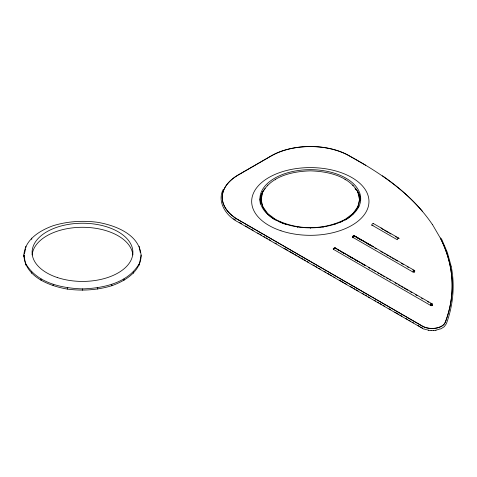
<?xml version="1.0" encoding="UTF-8"?>
<svg xmlns="http://www.w3.org/2000/svg" width="477" height="477" viewBox="0 0 477 477"><rect width="100%" height="100%" fill="white"/><g stroke="black" fill="none" stroke-linecap="round" stroke-linejoin="round"><path stroke-width="0.72" d="M440.635 328.999L444.26 326.715L446.347 323.77C453.096 305.62 455.016 285.789 451.284 266.75M414.489 272.063L413.219 271.186M432.466 305.632L430.558 304.386M23.85 255.028C24.983 239.472 39.901 230.457 53.174 225.704C67.579 221.286 82.777 220.338 97.684 222.318C115.935 225.484 140.172 234.738 141.156 256.376C140.023 271.932 125.105 280.953 111.827 285.705C97.427 290.123 82.229 291.065 67.323 289.086C49.071 285.926 24.834 276.672 23.85 255.028L25.847 265.14M23.85 256.376L24.16 255.028M24.464 253.681L25.543 248.964M139.159 265.14L141.156 255.028M261.074 199.285L262.749 206.642L267.669 213.499L275.497 219.39L275.497 220.064C265.772 214.805 257.574 203.071 262.749 191.927C272.278 175.685 292.866 171.41 310.324 170.849C327.777 171.41 348.365 175.685 357.893 191.927C363.069 203.071 354.87 214.805 345.145 220.064L345.145 219.39L352.974 213.499L357.893 206.642L359.575 199.285M261.074 199.958L262.749 191.927M223.033 189.733C216.82 202.433 226.545 216.147 237.79 221.888L423.904 329.16M25.847 263.793C37.2 283.135 61.712 288.227 82.503 288.895C103.294 288.227 127.806 283.135 139.159 263.793M353.123 236.222L352.42 236.795L352.545 237.164L413.082 272.117L414.519 272.045L413.207 271.324M372.978 225.418L372.746 225.573A1.192 0.739 -59.2 0 1 371.965 225.478L371.839 225.025M440.313 237.951A294.899 170.259 0 0 1 445.256 322.327L445.256 322.422A13.493 7.793 0 0 1 435.859 328.224A13.493 7.793 0 0 1 422.533 326.256L238.393 219.849A55.135 31.834 0 0 1 238.393 174.832L271.335 155.812A55.135 31.834 0 0 1 349.307 155.812C376.24 170.712 402.57 187.831 422.622 211.544M238.393 219.945A55.135 31.834 0 0 1 238.393 174.928L271.335 155.907A55.135 31.834 0 0 1 349.307 155.907L365.781 165.322M275.497 219.39C296.909 230.415 323.734 230.415 345.145 219.39M340.387 222.175L342.426 221.268M433.563 330.603L436.026 330.322M428.584 330.394L431.059 330.627M352.879 236.348L353.421 236.658L352.545 237.164A1.24 0.715 -60 0 1 353.862 235.531L355.55 236.872M335.081 248.284A1.24 0.715 0 0 0 333.584 248.398A1.24 0.715 0 0 0 333.387 249.262L333.584 249.411A1.24 0.715 -60 0 1 334.896 247.772L335.337 248.398M381.04 227.964L398.784 238.16M372.591 246.347L414.579 270.537M364.953 265.129L365.394 265.749M381.481 228.59A1.24 0.715 -60 0 0 381.224 228.024L373.211 223.439A1.24 0.715 -60 0 0 371.863 225.061L397.287 239.74A1.24 0.715 -60 0 1 398.164 238.22A1.24 0.715 -60 0 1 399.04 238.727L397.782 237.999M353.898 235.549L372.77 246.4L373.026 246.967M334.937 247.79L432.222 303.915M278.216 221.268L280.255 222.175M281.615 222.777L284.334 223.981M382.107 228.948L383.359 229.675M384.617 230.397L388.379 232.573M389.631 233.295L390.884 234.016M395.278 236.556L396.53 237.278M354.065 235.608L372.913 246.531M372.996 246.722L354.268 235.912M356.796 237.594L358.048 238.315M359.92 239.4L361.167 240.122M367.409 243.723L370.534 245.524M374.958 248.082L376.246 248.821M380.747 251.421L382.673 252.536M383.961 253.281L385.249 254.02M386.537 254.766L388.463 255.881M389.751 256.62L391.039 257.365M392.321 258.105L394.252 259.22M395.54 259.965L397.466 261.08M401.33 263.304L403.256 264.419M407.114 266.649L408.401 267.388M412.903 269.988L414.835 271.103A1.24 0.715 -60 0 0 413.958 270.596A1.24 0.715 -60 0 0 413.082 272.117M335.307 248.153L365.364 265.504M337.257 249.507L338.533 250.246M340.453 251.349L341.729 252.089M343.011 252.828L344.287 253.567M348.765 256.149L353.242 258.737M354.518 259.476L358.358 261.688M362.836 264.27L364.112 265.009M368.62 267.609L369.908 268.354M371.839 269.475L373.133 270.22M374.421 270.966L375.715 271.711M377.647 272.826L378.941 273.571M380.229 274.317L382.16 275.432M383.454 276.177L384.742 276.922M386.68 278.037L387.968 278.783M389.262 279.528L390.55 280.273M395.063 282.879L397.001 284M398.289 284.745L399.583 285.49M400.871 286.236L402.809 287.351M404.097 288.096L407.966 290.332M409.904 291.447L411.836 292.562M415.705 294.798L416.999 295.543M421.513 298.149L422.801 298.894M427.32 301.5L428.608 302.245M430.546 303.366L432.478 304.481A1.24 0.715 -60 0 0 431.602 303.974A1.24 0.715 -60 0 0 430.725 305.495L333.584 249.411M430.54 304.523L432.478 305.495A1.24 0.715 0 0 1 430.725 305.495M238.393 219.849L422.533 326.161A13.493 7.793 0 0 0 435.859 328.128A13.493 7.793 0 0 0 445.256 322.327M239.681 222.556L241.612 223.671M245.476 225.901L247.402 227.016M248.69 227.762L249.978 228.501M251.266 229.246L253.198 230.361M257.705 232.961L258.993 233.706M260.281 234.451L261.569 235.191M263.501 236.312L264.789 237.051M266.077 237.796L267.364 238.542M269.296 239.657L270.584 240.396M275.092 243.002L276.38 243.741M284.101 248.201L287.965 250.437M289.897 251.552L293.76 253.782M295.048 254.521L296.98 255.636M298.268 256.382L299.556 257.127M300.844 257.866L302.776 258.981M304.064 259.726L305.352 260.472M307.283 261.587L308.571 262.332M313.079 264.932L314.367 265.677M315.655 266.416L316.943 267.162M318.874 268.277L320.156 269.022M324.664 271.622L325.952 272.367M327.884 273.482L329.172 274.221M330.46 274.967L331.748 275.712M333.679 276.827L334.967 277.572M339.475 280.172L343.339 282.402M344.627 283.147L346.558 284.262M350.422 286.492L352.354 287.607M353.642 288.352L354.93 289.092M356.212 289.837L358.144 290.952M362.651 293.552L363.939 294.297M365.227 295.042L366.515 295.782M368.447 296.897L369.735 297.642M374.242 300.248L375.53 300.987M377.462 302.102L378.75 302.847M380.038 303.593L381.326 304.332M383.258 305.447L384.545 306.192M389.053 308.792L390.341 309.537M394.843 312.137L398.706 314.373M399.994 315.112L401.926 316.227M405.79 318.457L407.722 319.572M409.01 320.317L410.298 321.063M412.229 322.178L413.517 322.917M418.025 325.523L419.313 326.268M420.601 327.007L422.533 328.122M382.447 175.78C401.658 189.13 419.271 205.11 432.424 224.584M335.116 247.861L335.409 248.231M373.366 223.492L373.604 223.832M355.025 188.6L355.842 189.745M432.424 224.488L440.313 238.047A294.899 170.259 0 0 1 445.256 322.422M354.226 235.757L354.328 235.96A1.24 0.835 -58 0 1 354.369 236.216M441.392 238.572L447.331 252.422L451.242 266.512M358.048 193.268L359.575 199.958M140.232 252.333L139.159 246.263M357.893 191.927L357.893 192.601M357.893 206.642L357.893 207.322M352.974 185.07L352.974 185.744M352.974 213.499L352.974 214.179M345.145 179.179L345.145 179.853M334.949 223.91L334.949 224.584M323.066 226.748L323.066 227.428M310.324 227.72L310.324 228.394M297.576 226.748L297.576 227.428M285.699 223.91L285.699 224.584M275.497 179.179L275.497 179.853M267.669 185.07L267.669 185.744M267.669 213.499L267.669 214.179M262.749 206.642L262.749 207.322M133.298 271.962L133.298 273.309M123.978 278.973L123.978 280.321M111.827 284.358L111.827 285.705M97.684 287.738L97.684 289.086M82.503 288.895L82.503 290.243M67.323 287.738L67.323 289.086M53.174 284.358L53.174 285.705M41.028 278.973L41.028 280.321M31.709 238.101L31.709 239.448M31.709 271.962L31.709 273.309M25.847 246.263L25.847 247.617M358.889 206.082A49.25 28.435 0 0 1 358.442 207.412M260.382 204.108A50.168 28.966 0 0 1 260.156 201.36M260.168 200.674A50.168 28.966 0 0 1 262.809 192.058M355.311 188.54A50.168 28.966 0 0 1 356.236 189.691M357.833 192.058A50.168 28.966 0 0 1 360.475 200.674M333.512 249.578A1.234 0.888 -56.7 0 1 333.459 249.316M353.707 237.552A1.24 0.835 -58 0 1 352.443 237.093M32.168 255.004A50.389 29.091 0 0 1 82.503 227.285A50.389 29.091 0 0 1 132.839 255.004M440.146 328.862A13.493 7.793 0 0 1 435.859 330.096M433.504 330.364A13.493 7.793 0 0 1 431.101 330.388M428.728 330.162A13.493 7.793 0 0 1 427.016 329.84M426.462 329.702A13.493 7.793 0 0 1 424.375 329.011M235.334 219.897A55.135 31.834 0 0 1 233.635 218.681M259.989 200.084A50.389 29.091 0 0 1 265.134 188.588M355.508 188.588A50.389 29.091 0 0 1 360.701 200.775M57.306 277.525A50.389 29.091 0 0 0 132.892 252.327A50.389 29.091 0 0 0 57.306 227.13A50.389 29.091 0 0 0 57.306 277.525M274.686 219.331A50.389 29.091 0 0 0 358.996 206.291A50.389 29.091 0 0 0 297.278 170.659A50.389 29.091 0 0 0 274.686 219.331M280.995 230.785A58.653 33.861 0 0 0 368.971 201.461A58.653 33.861 0 0 0 280.995 172.137A58.653 33.861 0 0 0 280.995 230.785"/></g></svg>
